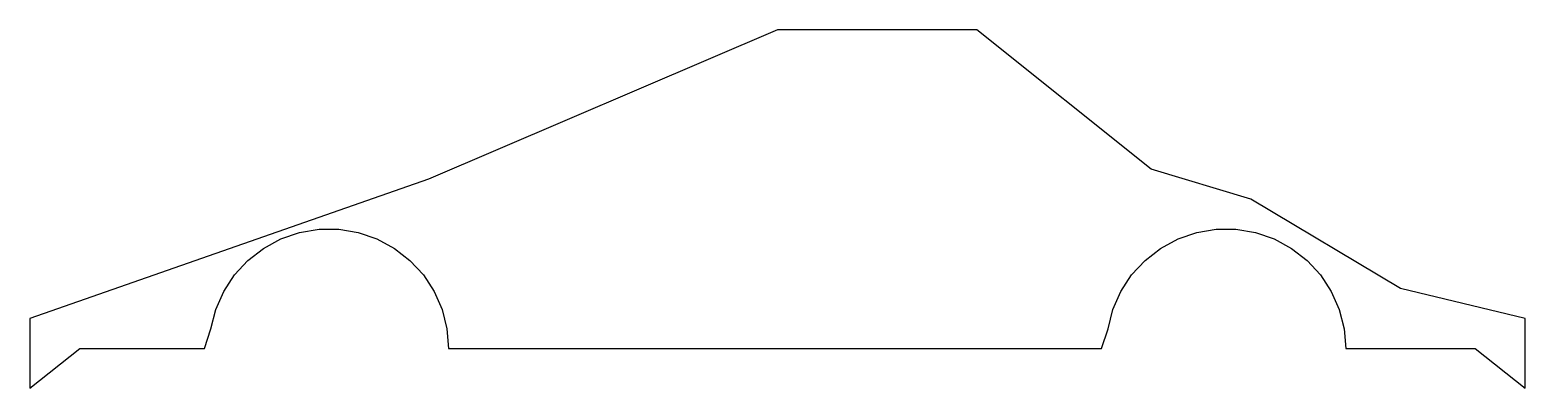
# Model space of a CAD drawing. Header units: millimetres. Extents: x -150 to 150, y -36 to 36.
import ezdxf

# ---------------------------------------------------------------- set-up
doc = ezdxf.new("R2010")
doc.units = ezdxf.units.MM

msp = doc.modelspace()

# ---------------------------------------------------------------- linework, layer by layer
msp.add_lwpolyline([(150, -36), (150, -22), (125, -16), (95, 2), (75, 8), (40, 36), (0, 36), (-70, 6), (-150, -22), (-150, -36), (-140, -28), (-115, -28), (-113.67, -24.05), (-112.7, -20.21), (-111.11, -16.58), (-108.94, -13.26), (-106.25, -10.34), (-103.13, -7.91), (-99.64, -6.02), (-95.89, -4.73), (-91.98, -4.08), (-88.02, -4.08), (-84.11, -4.73), (-80.36, -6.02), (-76.87, -7.91), (-73.75, -10.34), (-71.06, -13.26), (-68.89, -16.58), (-67.3, -20.21), (-66.33, -24.05), (-66, -28), (65, -28), (66.33, -24.05), (67.3, -20.21), (68.89, -16.58), (71.06, -13.26), (73.75, -10.34), (76.87, -7.91), (80.36, -6.02), (84.11, -4.73), (88.02, -4.08), (91.98, -4.08), (95.89, -4.73), (99.64, -6.02), (103.13, -7.91), (106.25, -10.34), (108.94, -13.26), (111.11, -16.58), (112.7, -20.21), (113.67, -24.05), (114, -28), (140, -28)], close=True)

doc.saveas('drawing.dxf')
